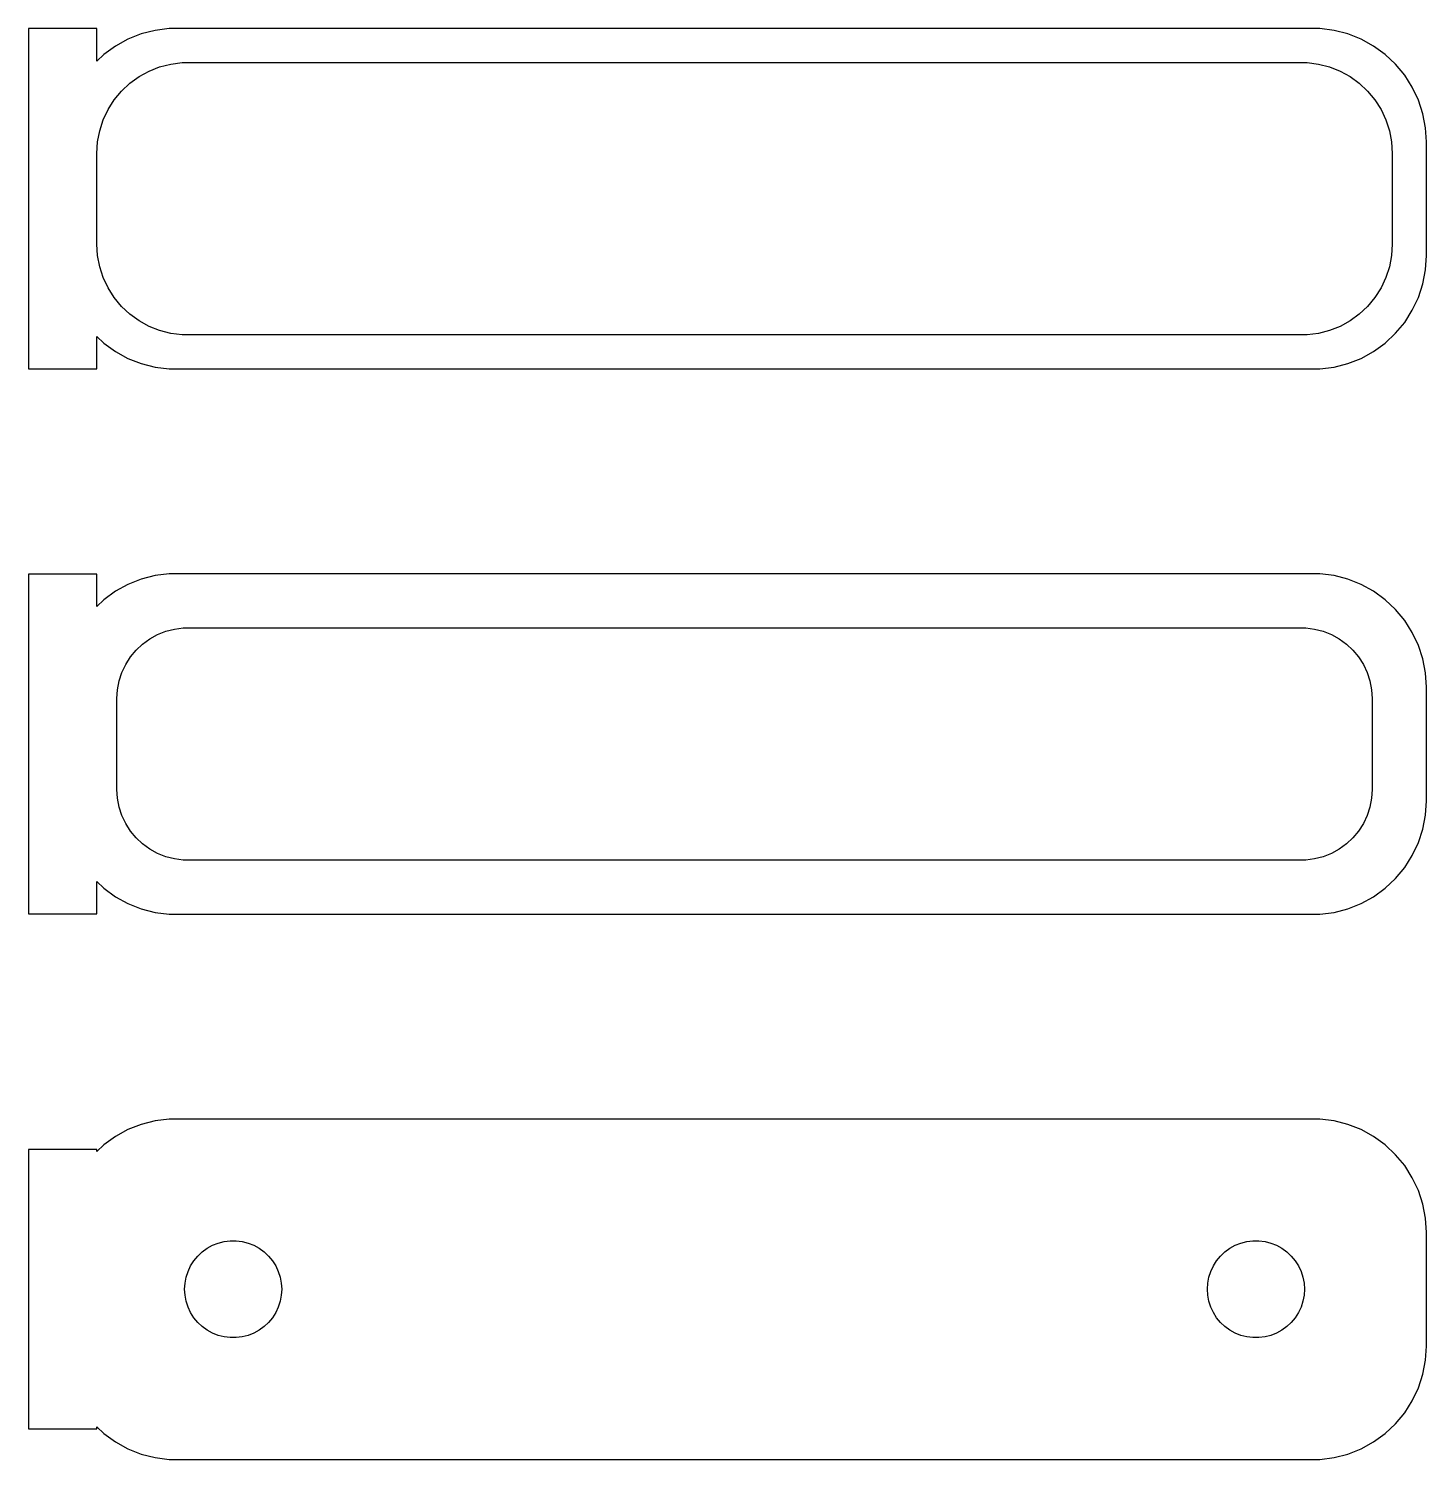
# Model space of a CAD drawing. Header units: metres. Extents: x -31.5 to 30, y 64.5 to 127.5.
import ezdxf

# ---------------------------------------------------------------- set-up
doc = ezdxf.new("R2010")
doc.units = ezdxf.units.M

msp = doc.modelspace()

# ---------------------------------------------------------------- linework, layer by layer
for p, q in [((-28.5, 127.49), (-31.5, 127.49)), ((-31.5, 127.49), (-31.5, 112.51)), ((-28.5, 126.059), (-28.5, 127.49)), ((-26.5451, 127.255), (-27.1289, 127.024)), ((-25.9369, 127.411), (-26.5451, 127.255)), ((-25.3139, 127.49), (-25.9369, 127.411)), ((25.3139, 127.49), (-25.3139, 127.49)), ((25.9369, 127.411), (25.3139, 127.49)), ((26.5451, 127.255), (25.9369, 127.411)), ((27.1289, 127.024), (26.5451, 127.255)), ((-27.6791, 126.722), (-28.1871, 126.353)), ((-27.1289, 127.024), (-27.6791, 126.722)), ((27.6791, 126.722), (27.1289, 127.024)), ((28.1871, 126.353), (27.6791, 126.722)), ((-28.1871, 126.353), (-28.5, 126.059)), ((-25.2495, 125.929), (-24.7512, 125.992)), ((-24.7512, 125.992), (24.7512, 125.992)), ((24.7512, 125.992), (25.2495, 125.929)), ((28.6448, 125.923), (28.1871, 126.353)), ((-27.0497, 125.082), (-26.6433, 125.377)), ((-26.6433, 125.377), (-26.2031, 125.619)), ((-26.2031, 125.619), (-25.7361, 125.804)), ((-25.7361, 125.804), (-25.2495, 125.929)), ((25.2495, 125.929), (25.7361, 125.804)), ((25.7361, 125.804), (26.2031, 125.619)), ((26.2031, 125.619), (26.6433, 125.377)), ((26.6433, 125.377), (27.0497, 125.082)), ((29.0451, 125.439), (28.6448, 125.923)), ((29.3815, 124.909), (29.0451, 125.439)), ((-27.7361, 124.351), (-27.4159, 124.738)), ((-27.4159, 124.738), (-27.0497, 125.082)), ((27.0497, 125.082), (27.4159, 124.738)), ((27.4159, 124.738), (27.7361, 124.351)), ((29.6489, 124.341), (29.3815, 124.909)), ((-28.0052, 123.927), (-27.7361, 124.351)), ((27.7361, 124.351), (28.0052, 123.927)), ((29.8429, 123.743), (29.6489, 124.341)), ((-28.3743, 122.995), (-28.2191, 123.472)), ((-28.2191, 123.472), (-28.0052, 123.927)), ((28.0052, 123.927), (28.2191, 123.472)), ((28.2191, 123.472), (28.3743, 122.995)), ((29.9606, 123.127), (29.8429, 123.743)), ((-28.4684, 122.501), (-28.3743, 122.995)), ((28.3743, 122.995), (28.4684, 122.501)), ((30, 122.5), (29.9606, 123.127)), ((-28.5, 122), (-28.4684, 122.501)), ((28.4684, 122.501), (28.5, 122)), ((30, 117.5), (30, 122.5)), ((-28.5, 118), (-28.5, 122)), ((28.5, 122), (28.5, 118)), ((-28.4684, 117.499), (-28.5, 118)), ((28.5, 118), (28.4684, 117.499)), ((-28.3743, 117.005), (-28.4684, 117.499)), ((28.4684, 117.499), (28.3743, 117.005)), ((29.9606, 116.873), (30, 117.5)), ((-28.2191, 116.528), (-28.3743, 117.005)), ((-28.0052, 116.073), (-28.2191, 116.528)), ((28.2191, 116.528), (28.0052, 116.073)), ((28.3743, 117.005), (28.2191, 116.528)), ((29.8429, 116.257), (29.9606, 116.873)), ((-27.7361, 115.649), (-28.0052, 116.073)), ((28.0052, 116.073), (27.7361, 115.649)), ((29.6489, 115.659), (29.8429, 116.257)), ((-27.4159, 115.262), (-27.7361, 115.649)), ((-27.0497, 114.918), (-27.4159, 115.262)), ((27.4159, 115.262), (27.0497, 114.918)), ((27.7361, 115.649), (27.4159, 115.262)), ((29.3815, 115.091), (29.6489, 115.659)), ((-26.6433, 114.623), (-27.0497, 114.918)), ((27.0497, 114.918), (26.6433, 114.623)), ((29.0451, 114.561), (29.3815, 115.091)), ((-26.2031, 114.381), (-26.6433, 114.623)), ((-25.7361, 114.196), (-26.2031, 114.381)), ((-25.2495, 114.071), (-25.7361, 114.196)), ((-24.7512, 114.008), (-25.2495, 114.071)), ((24.7512, 114.008), (-24.7512, 114.008)), ((25.2495, 114.071), (24.7512, 114.008)), ((25.7361, 114.196), (25.2495, 114.071)), ((26.2031, 114.381), (25.7361, 114.196)), ((26.6433, 114.623), (26.2031, 114.381)), ((28.1871, 113.647), (28.6448, 114.077)), ((28.6448, 114.077), (29.0451, 114.561)), ((-28.5, 113.941), (-28.1871, 113.647)), ((-28.5, 112.51), (-28.5, 113.941)), ((-28.1871, 113.647), (-27.6791, 113.278)), ((27.6791, 113.278), (28.1871, 113.647)), ((-27.6791, 113.278), (-27.1289, 112.976)), ((-27.1289, 112.976), (-26.5451, 112.745)), ((-26.5451, 112.745), (-25.9369, 112.589)), ((25.9369, 112.589), (26.5451, 112.745)), ((26.5451, 112.745), (27.1289, 112.976)), ((27.1289, 112.976), (27.6791, 113.278)), ((-31.5, 112.51), (-28.5, 112.51)), ((-25.9369, 112.589), (-25.3139, 112.51)), ((-25.3139, 112.51), (25.3139, 112.51)), ((25.3139, 112.51), (25.9369, 112.589)), ((-28.5, 103.479), (-31.5, 103.479)), ((-31.5, 103.479), (-31.5, 88.5208)), ((-28.5, 102.059), (-28.5, 103.479)), ((-25.9369, 103.411), (-26.5451, 103.255)), ((-25.3139, 103.49), (-25.9369, 103.411)), ((25.3139, 103.49), (-25.3139, 103.49)), ((25.9369, 103.411), (25.3139, 103.49)), ((26.5451, 103.255), (25.9369, 103.411)), ((-27.6791, 102.722), (-28.1871, 102.353)), ((-27.1289, 103.024), (-27.6791, 102.722)), ((-26.5451, 103.255), (-27.1289, 103.024)), ((27.1289, 103.024), (26.5451, 103.255)), ((27.6791, 102.722), (27.1289, 103.024)), ((28.1871, 102.353), (27.6791, 102.722)), ((-28.1871, 102.353), (-28.5, 102.059)), ((28.6448, 101.923), (28.1871, 102.353)), ((29.0451, 101.439), (28.6448, 101.923)), ((29.3815, 100.909), (29.0451, 101.439)), ((-26.168, 100.628), (-25.8254, 100.817)), ((-25.8254, 100.817), (-25.4619, 100.961)), ((-25.4619, 100.961), (-25.0833, 101.058)), ((-25.0833, 101.058), (-24.6954, 101.107)), ((-24.6954, 101.107), (24.6954, 101.107)), ((24.6954, 101.107), (25.0833, 101.058)), ((25.0833, 101.058), (25.4619, 100.961)), ((25.4619, 100.961), (25.8254, 100.817)), ((25.8254, 100.817), (26.168, 100.628)), ((29.6489, 100.341), (29.3815, 100.909)), ((-26.7692, 100.131), (-26.4842, 100.399)), ((-26.4842, 100.399), (-26.168, 100.628)), ((26.168, 100.628), (26.4842, 100.399)), ((26.4842, 100.399), (26.7692, 100.131)), ((29.8429, 99.7434), (29.6489, 100.341)), ((-27.2279, 99.4996), (-27.0184, 99.8297)), ((-27.0184, 99.8297), (-26.7692, 100.131)), ((26.7692, 100.131), (27.0184, 99.8297)), ((27.0184, 99.8297), (27.2279, 99.4996)), ((29.9606, 99.1267), (29.8429, 99.7434)), ((-27.5151, 98.7741), (-27.3943, 99.1459)), ((-27.3943, 99.1459), (-27.2279, 99.4996)), ((27.2279, 99.4996), (27.3943, 99.1459)), ((27.3943, 99.1459), (27.5151, 98.7741)), ((30, 98.5), (29.9606, 99.1267)), ((-27.6129, 98), (-27.5884, 98.3902)), ((-27.5884, 98.3902), (-27.5151, 98.7741)), ((27.5151, 98.7741), (27.5884, 98.3902)), ((27.5884, 98.3902), (27.6129, 98)), ((30, 93.5), (30, 98.5)), ((-27.6129, 94), (-27.6129, 98)), ((27.6129, 98), (27.6129, 94)), ((-27.5884, 93.6098), (-27.6129, 94)), ((27.6129, 94), (27.5884, 93.6098)), ((-27.5151, 93.2259), (-27.5884, 93.6098)), ((-27.3943, 92.8541), (-27.5151, 93.2259)), ((27.5151, 93.2259), (27.3943, 92.8541)), ((27.5884, 93.6098), (27.5151, 93.2259)), ((29.9606, 92.8733), (30, 93.5)), ((-27.2279, 92.5004), (-27.3943, 92.8541)), ((27.3943, 92.8541), (27.2279, 92.5004)), ((29.8429, 92.2566), (29.9606, 92.8733)), ((-27.0184, 92.1703), (-27.2279, 92.5004)), ((-26.7692, 91.8691), (-27.0184, 92.1703)), ((27.0184, 92.1703), (26.7692, 91.8691)), ((27.2279, 92.5004), (27.0184, 92.1703)), ((29.6489, 91.6594), (29.8429, 92.2566)), ((-26.4842, 91.6015), (-26.7692, 91.8691)), ((-26.168, 91.3717), (-26.4842, 91.6015)), ((-25.8254, 91.1833), (-26.168, 91.3717)), ((26.168, 91.3717), (25.8254, 91.1833)), ((26.4842, 91.6015), (26.168, 91.3717)), ((26.7692, 91.8691), (26.4842, 91.6015)), ((29.3815, 91.0912), (29.6489, 91.6594)), ((-25.4619, 91.0394), (-25.8254, 91.1833)), ((-25.0833, 90.9422), (-25.4619, 91.0394)), ((-24.6954, 90.8932), (-25.0833, 90.9422)), ((24.6954, 90.8932), (-24.6954, 90.8932)), ((25.0833, 90.9422), (24.6954, 90.8932)), ((25.4619, 91.0394), (25.0833, 90.9422)), ((25.8254, 91.1833), (25.4619, 91.0394)), ((29.0451, 90.5611), (29.3815, 91.0912)), ((28.1871, 89.6474), (28.6448, 90.0773)), ((28.6448, 90.0773), (29.0451, 90.5611)), ((-28.5, 88.5208), (-28.5, 89.9413)), ((-28.5, 89.9413), (-28.1871, 89.6474)), ((-28.1871, 89.6474), (-27.6791, 89.2784)), ((27.6791, 89.2784), (28.1871, 89.6474)), ((-27.6791, 89.2784), (-27.1289, 88.9759)), ((-27.1289, 88.9759), (-26.5451, 88.7447)), ((26.5451, 88.7447), (27.1289, 88.9759)), ((27.1289, 88.9759), (27.6791, 89.2784)), ((-31.5, 88.5208), (-28.5, 88.5208)), ((-26.5451, 88.7447), (-25.9369, 88.5886)), ((-25.9369, 88.5886), (-25.3139, 88.5099)), ((-25.3139, 88.5099), (25.3139, 88.5099)), ((25.3139, 88.5099), (25.9369, 88.5886)), ((25.9369, 88.5886), (26.5451, 88.7447)), ((-25.9369, 79.4114), (-26.5451, 79.2553)), ((-25.3139, 79.4901), (-25.9369, 79.4114)), ((25.3139, 79.4901), (-25.3139, 79.4901)), ((25.9369, 79.4114), (25.3139, 79.4901)), ((26.5451, 79.2553), (25.9369, 79.4114)), ((-27.1289, 79.0241), (-27.6791, 78.7216)), ((-26.5451, 79.2553), (-27.1289, 79.0241)), ((27.1289, 79.0241), (26.5451, 79.2553)), ((27.6791, 78.7216), (27.1289, 79.0241)), ((-28.5, 78.1526), (-31.5, 78.1526)), ((-31.5, 78.1526), (-31.5, 65.8474)), ((-28.1871, 78.3526), (-28.5, 78.0587)), ((-28.5, 78.0587), (-28.5, 78.1526)), ((-27.6791, 78.7216), (-28.1871, 78.3526)), ((28.1871, 78.3526), (27.6791, 78.7216)), ((28.6448, 77.9227), (28.1871, 78.3526)), ((29.0451, 77.4389), (28.6448, 77.9227)), ((29.3815, 76.9088), (29.0451, 77.4389)), ((29.6489, 76.3406), (29.3815, 76.9088)), ((29.8429, 75.7434), (29.6489, 76.3406)), ((29.9606, 75.1267), (29.8429, 75.7434)), ((30, 74.5), (29.9606, 75.1267)), ((30, 69.5), (30, 74.5)), ((-23.8611, 73.6453), (-23.6441, 73.8029)), ((-23.6441, 73.8029), (-23.4091, 73.9321)), ((-23.4091, 73.9321), (-23.1598, 74.0308)), ((-23.1598, 74.0308), (-22.9001, 74.0975)), ((-22.9001, 74.0975), (-22.6341, 74.1311)), ((-22.6341, 74.1311), (-22.3659, 74.1311)), ((-22.3659, 74.1311), (-22.0999, 74.0975)), ((-22.0999, 74.0975), (-21.8401, 74.0308)), ((-21.8401, 74.0308), (-21.5908, 73.9321)), ((-21.5908, 73.9321), (-21.3559, 73.8029)), ((-21.3559, 73.8029), (-21.1389, 73.6453)), ((21.1389, 73.6453), (21.3559, 73.8029)), ((21.3559, 73.8029), (21.5908, 73.9321)), ((21.5908, 73.9321), (21.8401, 74.0308)), ((21.8401, 74.0308), (22.0999, 74.0975)), ((22.0999, 74.0975), (22.3659, 74.1311)), ((22.3659, 74.1311), (22.6341, 74.1311)), ((22.6341, 74.1311), (22.9001, 74.0975)), ((22.9001, 74.0975), (23.1598, 74.0308)), ((23.1598, 74.0308), (23.4091, 73.9321)), ((23.4091, 73.9321), (23.6441, 73.8029)), ((23.6441, 73.8029), (23.8611, 73.6453)), ((-24.3712, 73.0287), (-24.2275, 73.2551)), ((-24.2275, 73.2551), (-24.0565, 73.4617)), ((-24.0565, 73.4617), (-23.8611, 73.6453)), ((-21.1389, 73.6453), (-20.9434, 73.4617)), ((-20.9434, 73.4617), (-20.7725, 73.2551)), ((-20.7725, 73.2551), (-20.6288, 73.0287)), ((20.6288, 73.0287), (20.7725, 73.2551)), ((20.7725, 73.2551), (20.9434, 73.4617)), ((20.9434, 73.4617), (21.1389, 73.6453)), ((23.8611, 73.6453), (24.0565, 73.4617)), ((24.0565, 73.4617), (24.2275, 73.2551)), ((24.2275, 73.2551), (24.3712, 73.0287)), ((-24.6185, 72.2676), (-24.5682, 72.531)), ((-24.5682, 72.531), (-24.4853, 72.786)), ((-24.4853, 72.786), (-24.3712, 73.0287)), ((-20.6288, 73.0287), (-20.5146, 72.786)), ((-20.5146, 72.786), (-20.4318, 72.531)), ((-20.4318, 72.531), (-20.3815, 72.2676)), ((20.3815, 72.2676), (20.4318, 72.531)), ((20.4318, 72.531), (20.5146, 72.786)), ((20.5146, 72.786), (20.6288, 73.0287)), ((24.3712, 73.0287), (24.4853, 72.786)), ((24.4853, 72.786), (24.5682, 72.531)), ((24.5682, 72.531), (24.6185, 72.2676)), ((-24.6353, 72), (-24.6185, 72.2676)), ((-24.6185, 71.7324), (-24.6353, 72)), ((-20.3815, 72.2676), (-20.3647, 72)), ((-20.3647, 72), (-20.3815, 71.7324)), ((20.3647, 72), (20.3815, 72.2676)), ((20.3815, 71.7324), (20.3647, 72)), ((24.6185, 72.2676), (24.6353, 72)), ((24.6353, 72), (24.6185, 71.7324)), ((-24.5682, 71.469), (-24.6185, 71.7324)), ((-24.4853, 71.214), (-24.5682, 71.469)), ((-24.3712, 70.9713), (-24.4853, 71.214)), ((-20.5146, 71.214), (-20.6288, 70.9713)), ((-20.4318, 71.469), (-20.5146, 71.214)), ((-20.3815, 71.7324), (-20.4318, 71.469)), ((20.4318, 71.469), (20.3815, 71.7324)), ((20.5146, 71.214), (20.4318, 71.469)), ((20.6288, 70.9713), (20.5146, 71.214)), ((24.4853, 71.214), (24.3712, 70.9713)), ((24.5682, 71.469), (24.4853, 71.214)), ((24.6185, 71.7324), (24.5682, 71.469)), ((-24.2275, 70.7449), (-24.3712, 70.9713)), ((-24.0565, 70.5383), (-24.2275, 70.7449)), ((-23.8611, 70.3547), (-24.0565, 70.5383)), ((-20.9434, 70.5383), (-21.1389, 70.3547)), ((-20.7725, 70.7449), (-20.9434, 70.5383)), ((-20.6288, 70.9713), (-20.7725, 70.7449)), ((20.7725, 70.7449), (20.6288, 70.9713)), ((20.9434, 70.5383), (20.7725, 70.7449)), ((21.1389, 70.3547), (20.9434, 70.5383)), ((24.0565, 70.5383), (23.8611, 70.3547)), ((24.2275, 70.7449), (24.0565, 70.5383)), ((24.3712, 70.9713), (24.2275, 70.7449)), ((-23.6441, 70.1971), (-23.8611, 70.3547)), ((-23.4091, 70.0679), (-23.6441, 70.1971)), ((-23.1598, 69.9692), (-23.4091, 70.0679)), ((-22.9001, 69.9025), (-23.1598, 69.9692)), ((-21.8401, 69.9692), (-22.0999, 69.9025)), ((-21.5908, 70.0679), (-21.8401, 69.9692)), ((-21.3559, 70.1971), (-21.5908, 70.0679)), ((-21.1389, 70.3547), (-21.3559, 70.1971)), ((21.3559, 70.1971), (21.1389, 70.3547)), ((21.5908, 70.0679), (21.3559, 70.1971)), ((21.8401, 69.9692), (21.5908, 70.0679)), ((22.0999, 69.9025), (21.8401, 69.9692)), ((23.1598, 69.9692), (22.9001, 69.9025)), ((23.4091, 70.0679), (23.1598, 69.9692)), ((23.6441, 70.1971), (23.4091, 70.0679)), ((23.8611, 70.3547), (23.6441, 70.1971)), ((-22.6341, 69.8689), (-22.9001, 69.9025)), ((-22.3659, 69.8689), (-22.6341, 69.8689)), ((-22.0999, 69.9025), (-22.3659, 69.8689)), ((22.3659, 69.8689), (22.0999, 69.9025)), ((22.6341, 69.8689), (22.3659, 69.8689)), ((22.9001, 69.9025), (22.6341, 69.8689)), ((29.9606, 68.8733), (30, 69.5)), ((29.8429, 68.2566), (29.9606, 68.8733)), ((29.6489, 67.6594), (29.8429, 68.2566)), ((29.3815, 67.0912), (29.6489, 67.6594)), ((29.0451, 66.5611), (29.3815, 67.0912)), ((28.6448, 66.0773), (29.0451, 66.5611)), ((-31.5, 65.8474), (-28.5, 65.8474)), ((-28.5, 65.8474), (-28.5, 65.9413)), ((-28.5, 65.9413), (-28.1871, 65.6474)), ((-28.1871, 65.6474), (-27.6791, 65.2784)), ((27.6791, 65.2784), (28.1871, 65.6474)), ((28.1871, 65.6474), (28.6448, 66.0773)), ((-27.6791, 65.2784), (-27.1289, 64.9759)), ((-27.1289, 64.9759), (-26.5451, 64.7447)), ((26.5451, 64.7447), (27.1289, 64.9759)), ((27.1289, 64.9759), (27.6791, 65.2784)), ((-26.5451, 64.7447), (-25.9369, 64.5886)), ((-25.9369, 64.5886), (-25.3139, 64.5099)), ((-25.3139, 64.5099), (25.3139, 64.5099)), ((25.3139, 64.5099), (25.9369, 64.5886)), ((25.9369, 64.5886), (26.5451, 64.7447))]:
    msp.add_line(p, q)

doc.saveas('drawing.dxf')
